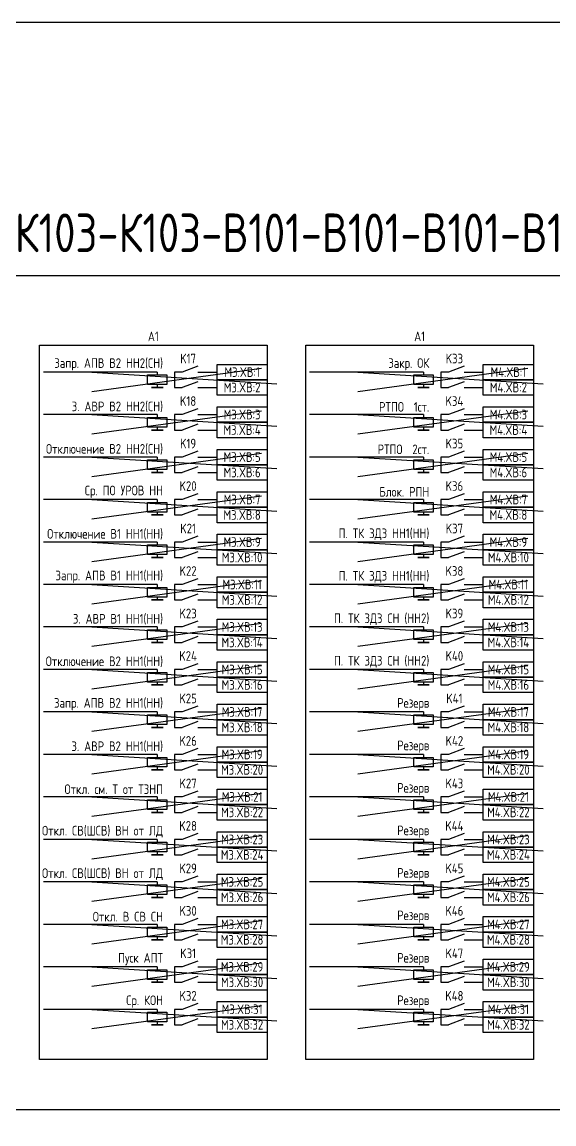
# Model space of a CAD drawing. Header units: millimetres. Extents: x -1533 to 5846, y -90 to 586.
# Drawn here: x -893.5 to -755.7, y 300.7 to 586 of the extents above; entities that cross this region are included whole.
import ezdxf

# ---------------------------------------------------------------- set-up
doc = ezdxf.new("R2010")
doc.units = ezdxf.units.MM
doc.styles.add('Gost_type_A', font='GOST_A.TTF')

msp = doc.modelspace()

# ---------------------------------------------------------------- linework, layer by layer
at = {"ltscale": 4.32}
for p, q in [((-847.99, 496.86), (-851.99, 495.36)), ((-778.99, 496.86), (-782.99, 495.36)), ((-847.99, 492.86), (-851.99, 491.36)), ((-778.99, 492.86), (-782.99, 491.36)), ((-847.99, 485.86), (-851.99, 484.36)), ((-778.99, 485.86), (-782.99, 484.36)), ((-847.99, 481.86), (-851.99, 480.36)), ((-778.99, 481.86), (-782.99, 480.36)), ((-847.99, 474.86), (-851.99, 473.36)), ((-778.99, 474.86), (-782.99, 473.36)), ((-847.99, 470.86), (-851.99, 469.36)), ((-778.99, 470.86), (-782.99, 469.36)), ((-847.99, 463.86), (-851.99, 462.36)), ((-778.99, 463.86), (-782.99, 462.36)), ((-847.99, 459.86), (-851.99, 458.36)), ((-778.99, 459.86), (-782.99, 458.36)), ((-847.99, 452.86), (-851.99, 451.36)), ((-778.99, 452.86), (-782.99, 451.36)), ((-847.99, 448.86), (-851.99, 447.36)), ((-778.99, 448.86), (-782.99, 447.36)), ((-847.99, 441.86), (-851.99, 440.36)), ((-778.99, 441.86), (-782.99, 440.36)), ((-847.99, 437.86), (-851.99, 436.36)), ((-778.99, 437.86), (-782.99, 436.36)), ((-847.99, 430.86), (-851.99, 429.36)), ((-778.99, 430.86), (-782.99, 429.36)), ((-847.99, 426.86), (-851.99, 425.36)), ((-778.99, 426.86), (-782.99, 425.36)), ((-847.99, 419.86), (-851.99, 418.36)), ((-778.99, 419.86), (-782.99, 418.36)), ((-847.99, 415.86), (-851.99, 414.36)), ((-778.99, 415.86), (-782.99, 414.36)), ((-847.99, 408.86), (-851.99, 407.36)), ((-778.99, 408.86), (-782.99, 407.36)), ((-847.99, 404.86), (-851.99, 403.36)), ((-778.99, 404.86), (-782.99, 403.36)), ((-847.99, 397.86), (-851.99, 396.36)), ((-778.99, 397.86), (-782.99, 396.36)), ((-847.99, 393.86), (-851.99, 392.36)), ((-778.99, 393.86), (-782.99, 392.36)), ((-847.99, 386.86), (-851.99, 385.36)), ((-778.99, 386.86), (-782.99, 385.36)), ((-847.99, 382.86), (-851.99, 381.36)), ((-778.99, 382.86), (-782.99, 381.36)), ((-847.99, 375.86), (-851.99, 374.36)), ((-778.99, 375.86), (-782.99, 374.36)), ((-847.99, 371.86), (-851.99, 370.36)), ((-778.99, 371.86), (-782.99, 370.36)), ((-847.99, 364.86), (-851.99, 363.36)), ((-778.99, 364.86), (-782.99, 363.36)), ((-847.99, 360.86), (-851.99, 359.36)), ((-778.99, 360.86), (-782.99, 359.36)), ((-847.99, 353.86), (-851.99, 352.36)), ((-778.99, 353.86), (-782.99, 352.36)), ((-847.99, 349.86), (-851.99, 348.36)), ((-778.99, 349.86), (-782.99, 348.36)), ((-847.99, 342.86), (-851.99, 341.36)), ((-778.99, 342.86), (-782.99, 341.36)), ((-847.99, 338.86), (-851.99, 337.36)), ((-778.99, 338.86), (-782.99, 337.36)), ((-847.99, 331.86), (-851.99, 330.36)), ((-778.99, 331.86), (-782.99, 330.36)), ((-847.99, 327.86), (-851.99, 326.36)), ((-778.99, 327.86), (-782.99, 326.36))]:
    msp.add_line(p, q, dxfattribs=at)
for p, q in [((-858.49, 495.36), (-887.99, 495.36)), ((-858.49, 495.36), (-858.49, 494.61)), ((-789.49, 495.36), (-818.99, 495.36)), ((-789.49, 495.36), (-789.49, 494.61)), ((-858.49, 492.11), (-858.49, 491.36)), ((-789.49, 492.11), (-789.49, 491.36)), ((-858.49, 484.36), (-887.99, 484.36)), ((-858.49, 484.36), (-858.49, 483.61)), ((-789.49, 484.36), (-818.99, 484.36)), ((-789.49, 484.36), (-789.49, 483.61)), ((-858.49, 481.11), (-858.49, 480.36)), ((-789.49, 481.11), (-789.49, 480.36)), ((-858.49, 473.36), (-887.99, 473.36)), ((-858.49, 473.36), (-858.49, 472.61)), ((-789.49, 473.36), (-818.99, 473.36)), ((-789.49, 473.36), (-789.49, 472.61)), ((-858.49, 470.11), (-858.49, 469.36)), ((-789.49, 470.11), (-789.49, 469.36)), ((-858.49, 462.36), (-887.99, 462.36)), ((-858.49, 462.36), (-858.49, 461.61)), ((-789.49, 462.36), (-818.99, 462.36)), ((-789.49, 462.36), (-789.49, 461.61)), ((-858.49, 459.11), (-858.49, 458.36)), ((-789.49, 459.11), (-789.49, 458.36)), ((-858.49, 451.36), (-887.99, 451.36)), ((-858.49, 451.36), (-858.49, 450.61)), ((-789.49, 451.36), (-818.99, 451.36)), ((-789.49, 451.36), (-789.49, 450.61)), ((-858.49, 448.11), (-858.49, 447.36)), ((-789.49, 448.11), (-789.49, 447.36)), ((-858.49, 440.36), (-887.99, 440.36)), ((-858.49, 440.36), (-858.49, 439.61)), ((-789.49, 440.36), (-818.99, 440.36)), ((-789.49, 440.36), (-789.49, 439.61)), ((-858.49, 437.11), (-858.49, 436.36)), ((-789.49, 437.11), (-789.49, 436.36)), ((-858.49, 429.36), (-887.99, 429.36)), ((-858.49, 429.36), (-858.49, 428.61)), ((-789.49, 429.36), (-818.99, 429.36)), ((-789.49, 429.36), (-789.49, 428.61)), ((-858.49, 426.11), (-858.49, 425.36)), ((-789.49, 426.11), (-789.49, 425.36)), ((-858.49, 418.36), (-887.99, 418.36)), ((-858.49, 418.36), (-858.49, 417.61)), ((-789.49, 418.36), (-818.99, 418.36)), ((-789.49, 418.36), (-789.49, 417.61)), ((-858.49, 415.11), (-858.49, 414.36)), ((-789.49, 415.11), (-789.49, 414.36)), ((-858.49, 407.36), (-887.99, 407.36)), ((-858.49, 407.36), (-858.49, 406.61)), ((-789.49, 407.36), (-818.99, 407.36)), ((-789.49, 407.36), (-789.49, 406.61)), ((-858.49, 404.11), (-858.49, 403.36)), ((-789.49, 404.11), (-789.49, 403.36)), ((-858.49, 396.36), (-887.99, 396.36)), ((-858.49, 396.36), (-858.49, 395.61)), ((-789.49, 396.36), (-818.99, 396.36)), ((-789.49, 396.36), (-789.49, 395.61)), ((-858.49, 393.11), (-858.49, 392.36)), ((-789.49, 393.11), (-789.49, 392.36)), ((-858.49, 385.36), (-887.99, 385.36)), ((-858.49, 385.36), (-858.49, 384.61)), ((-789.49, 385.36), (-818.99, 385.36)), ((-789.49, 385.36), (-789.49, 384.61)), ((-858.49, 382.11), (-858.49, 381.36)), ((-789.49, 382.11), (-789.49, 381.36)), ((-858.49, 374.36), (-887.99, 374.36)), ((-858.49, 374.36), (-858.49, 373.61)), ((-789.49, 374.36), (-818.99, 374.36)), ((-789.49, 374.36), (-789.49, 373.61)), ((-858.49, 371.11), (-858.49, 370.36)), ((-789.49, 371.11), (-789.49, 370.36)), ((-858.49, 363.36), (-887.99, 363.36)), ((-858.49, 363.36), (-858.49, 362.61)), ((-789.49, 363.36), (-818.99, 363.36)), ((-789.49, 363.36), (-789.49, 362.61)), ((-858.49, 360.11), (-858.49, 359.36)), ((-789.49, 360.11), (-789.49, 359.36)), ((-858.49, 352.36), (-887.99, 352.36)), ((-858.49, 352.36), (-858.49, 351.61)), ((-789.49, 352.36), (-818.99, 352.36)), ((-789.49, 352.36), (-789.49, 351.61)), ((-858.49, 349.11), (-858.49, 348.36)), ((-789.49, 349.11), (-789.49, 348.36)), ((-858.49, 341.36), (-887.99, 341.36)), ((-858.49, 341.36), (-858.49, 340.61)), ((-789.49, 341.36), (-818.99, 341.36)), ((-789.49, 341.36), (-789.49, 340.61)), ((-858.49, 338.11), (-858.49, 337.36)), ((-789.49, 338.11), (-789.49, 337.36)), ((-858.49, 330.36), (-887.99, 330.36)), ((-858.49, 330.36), (-858.49, 329.61)), ((-789.49, 330.36), (-818.99, 330.36)), ((-789.49, 330.36), (-789.49, 329.61)), ((-858.49, 327.11), (-858.49, 326.36)), ((-789.49, 327.11), (-789.49, 326.36))]:
    msp.add_line(p, q)
at = {"color": 6}
for p, q in [((-875.47, 490.36), (-831.47, 496.36)), ((-875.47, 495.36), (-827.47, 492.36)), ((-806.47, 490.36), (-762.47, 496.36)), ((-806.47, 495.36), (-758.47, 492.36)), ((-875.47, 479.36), (-831.47, 485.36)), ((-806.47, 479.36), (-762.47, 485.36)), ((-875.47, 484.36), (-827.47, 481.36)), ((-806.47, 484.36), (-758.47, 481.36)), ((-875.47, 468.36), (-831.47, 474.36)), ((-806.47, 468.36), (-762.47, 474.36)), ((-875.47, 473.36), (-827.47, 470.36)), ((-806.47, 473.36), (-758.47, 470.36)), ((-875.47, 457.36), (-831.47, 463.36)), ((-875.47, 462.36), (-827.47, 459.36)), ((-806.47, 457.36), (-762.47, 463.36)), ((-806.47, 462.36), (-758.47, 459.36)), ((-875.47, 446.36), (-831.47, 452.36)), ((-875.47, 451.36), (-827.47, 448.36)), ((-806.47, 446.36), (-762.47, 452.36)), ((-806.47, 451.36), (-758.47, 448.36)), ((-875.47, 435.36), (-831.47, 441.36)), ((-875.47, 440.36), (-827.47, 437.36)), ((-806.47, 435.36), (-762.47, 441.36)), ((-806.47, 440.36), (-758.47, 437.36)), ((-875.47, 424.36), (-831.47, 430.36)), ((-875.47, 429.36), (-827.47, 426.36)), ((-806.47, 424.36), (-762.47, 430.36)), ((-806.47, 429.36), (-758.47, 426.36)), ((-875.47, 413.36), (-831.47, 419.36)), ((-875.47, 418.36), (-827.47, 415.36)), ((-806.47, 413.36), (-762.47, 419.36)), ((-806.47, 418.36), (-758.47, 415.36)), ((-875.47, 402.36), (-831.47, 408.36)), ((-875.47, 407.36), (-827.47, 404.36)), ((-875.47, 391.36), (-831.47, 397.36)), ((-875.47, 396.36), (-827.47, 393.36)), ((-875.47, 380.36), (-831.47, 386.36)), ((-875.47, 385.36), (-827.47, 382.36)), ((-875.47, 369.36), (-831.47, 375.36)), ((-875.47, 374.36), (-827.47, 371.36)), ((-875.47, 358.36), (-831.47, 364.36)), ((-875.47, 363.36), (-827.47, 360.36)), ((-875.47, 347.36), (-831.47, 353.36)), ((-875.47, 352.36), (-827.47, 349.36)), ((-875.47, 336.36), (-831.47, 342.36)), ((-875.47, 341.36), (-827.47, 338.36)), ((-875.47, 325.36), (-831.47, 331.36)), ((-875.47, 330.36), (-827.47, 327.36))]:
    msp.add_line(p, q, dxfattribs=at)
at = {"ltscale": 1.08}
for p, q in [((-851.99, 495.36), (-853.99, 495.36)), ((-853.99, 495.36), (-853.99, 491.36)), ((-847.99, 495.36), (-842.99, 495.36)), ((-782.99, 495.36), (-784.99, 495.36)), ((-784.99, 495.36), (-784.99, 491.36)), ((-778.99, 495.36), (-773.99, 495.36)), ((-853.99, 491.36), (-851.99, 491.36)), ((-847.99, 491.36), (-842.99, 491.36)), ((-784.99, 491.36), (-782.99, 491.36)), ((-778.99, 491.36), (-773.99, 491.36)), ((-851.99, 484.36), (-853.99, 484.36)), ((-853.99, 484.36), (-853.99, 480.36)), ((-847.99, 484.36), (-842.99, 484.36)), ((-782.99, 484.36), (-784.99, 484.36)), ((-784.99, 484.36), (-784.99, 480.36)), ((-778.99, 484.36), (-773.99, 484.36)), ((-853.99, 480.36), (-851.99, 480.36)), ((-847.99, 480.36), (-842.99, 480.36)), ((-784.99, 480.36), (-782.99, 480.36)), ((-778.99, 480.36), (-773.99, 480.36)), ((-851.99, 473.36), (-853.99, 473.36)), ((-853.99, 473.36), (-853.99, 469.36)), ((-847.99, 473.36), (-842.99, 473.36)), ((-782.99, 473.36), (-784.99, 473.36)), ((-784.99, 473.36), (-784.99, 469.36)), ((-778.99, 473.36), (-773.99, 473.36)), ((-853.99, 469.36), (-851.99, 469.36)), ((-847.99, 469.36), (-842.99, 469.36)), ((-784.99, 469.36), (-782.99, 469.36)), ((-778.99, 469.36), (-773.99, 469.36)), ((-851.99, 462.36), (-853.99, 462.36)), ((-853.99, 462.36), (-853.99, 458.36)), ((-847.99, 462.36), (-842.99, 462.36)), ((-782.99, 462.36), (-784.99, 462.36)), ((-784.99, 462.36), (-784.99, 458.36)), ((-778.99, 462.36), (-773.99, 462.36)), ((-853.99, 458.36), (-851.99, 458.36)), ((-847.99, 458.36), (-842.99, 458.36)), ((-784.99, 458.36), (-782.99, 458.36)), ((-778.99, 458.36), (-773.99, 458.36)), ((-851.99, 451.36), (-853.99, 451.36)), ((-853.99, 451.36), (-853.99, 447.36)), ((-847.99, 451.36), (-842.99, 451.36)), ((-782.99, 451.36), (-784.99, 451.36)), ((-784.99, 451.36), (-784.99, 447.36)), ((-778.99, 451.36), (-773.99, 451.36)), ((-853.99, 447.36), (-851.99, 447.36)), ((-847.99, 447.36), (-842.99, 447.36)), ((-784.99, 447.36), (-782.99, 447.36)), ((-778.99, 447.36), (-773.99, 447.36)), ((-851.99, 440.36), (-853.99, 440.36)), ((-853.99, 440.36), (-853.99, 436.36)), ((-847.99, 440.36), (-842.99, 440.36)), ((-782.99, 440.36), (-784.99, 440.36)), ((-784.99, 440.36), (-784.99, 436.36)), ((-778.99, 440.36), (-773.99, 440.36)), ((-853.99, 436.36), (-851.99, 436.36)), ((-847.99, 436.36), (-842.99, 436.36)), ((-784.99, 436.36), (-782.99, 436.36)), ((-778.99, 436.36), (-773.99, 436.36)), ((-851.99, 429.36), (-853.99, 429.36)), ((-853.99, 429.36), (-853.99, 425.36)), ((-847.99, 429.36), (-842.99, 429.36)), ((-782.99, 429.36), (-784.99, 429.36)), ((-784.99, 429.36), (-784.99, 425.36)), ((-778.99, 429.36), (-773.99, 429.36)), ((-853.99, 425.36), (-851.99, 425.36)), ((-847.99, 425.36), (-842.99, 425.36)), ((-784.99, 425.36), (-782.99, 425.36)), ((-778.99, 425.36), (-773.99, 425.36)), ((-851.99, 418.36), (-853.99, 418.36)), ((-853.99, 418.36), (-853.99, 414.36)), ((-847.99, 418.36), (-842.99, 418.36)), ((-782.99, 418.36), (-784.99, 418.36)), ((-784.99, 418.36), (-784.99, 414.36)), ((-778.99, 418.36), (-773.99, 418.36)), ((-853.99, 414.36), (-851.99, 414.36)), ((-847.99, 414.36), (-842.99, 414.36)), ((-784.99, 414.36), (-782.99, 414.36)), ((-778.99, 414.36), (-773.99, 414.36)), ((-851.99, 407.36), (-853.99, 407.36)), ((-853.99, 407.36), (-853.99, 403.36)), ((-847.99, 407.36), (-842.99, 407.36)), ((-782.99, 407.36), (-784.99, 407.36)), ((-784.99, 407.36), (-784.99, 403.36)), ((-778.99, 407.36), (-773.99, 407.36)), ((-853.99, 403.36), (-851.99, 403.36)), ((-847.99, 403.36), (-842.99, 403.36)), ((-784.99, 403.36), (-782.99, 403.36)), ((-778.99, 403.36), (-773.99, 403.36)), ((-851.99, 396.36), (-853.99, 396.36)), ((-853.99, 396.36), (-853.99, 392.36)), ((-847.99, 396.36), (-842.99, 396.36)), ((-782.99, 396.36), (-784.99, 396.36)), ((-784.99, 396.36), (-784.99, 392.36)), ((-778.99, 396.36), (-773.99, 396.36)), ((-853.99, 392.36), (-851.99, 392.36)), ((-847.99, 392.36), (-842.99, 392.36)), ((-784.99, 392.36), (-782.99, 392.36)), ((-778.99, 392.36), (-773.99, 392.36)), ((-851.99, 385.36), (-853.99, 385.36)), ((-853.99, 385.36), (-853.99, 381.36)), ((-847.99, 385.36), (-842.99, 385.36)), ((-782.99, 385.36), (-784.99, 385.36)), ((-784.99, 385.36), (-784.99, 381.36)), ((-778.99, 385.36), (-773.99, 385.36)), ((-853.99, 381.36), (-851.99, 381.36)), ((-847.99, 381.36), (-842.99, 381.36)), ((-784.99, 381.36), (-782.99, 381.36)), ((-778.99, 381.36), (-773.99, 381.36)), ((-851.99, 374.36), (-853.99, 374.36)), ((-853.99, 374.36), (-853.99, 370.36)), ((-847.99, 374.36), (-842.99, 374.36)), ((-782.99, 374.36), (-784.99, 374.36)), ((-784.99, 374.36), (-784.99, 370.36)), ((-778.99, 374.36), (-773.99, 374.36)), ((-853.99, 370.36), (-851.99, 370.36)), ((-847.99, 370.36), (-842.99, 370.36)), ((-784.99, 370.36), (-782.99, 370.36)), ((-778.99, 370.36), (-773.99, 370.36)), ((-851.99, 363.36), (-853.99, 363.36)), ((-853.99, 363.36), (-853.99, 359.36)), ((-847.99, 363.36), (-842.99, 363.36)), ((-782.99, 363.36), (-784.99, 363.36)), ((-784.99, 363.36), (-784.99, 359.36)), ((-778.99, 363.36), (-773.99, 363.36)), ((-853.99, 359.36), (-851.99, 359.36)), ((-847.99, 359.36), (-842.99, 359.36)), ((-784.99, 359.36), (-782.99, 359.36)), ((-778.99, 359.36), (-773.99, 359.36)), ((-851.99, 352.36), (-853.99, 352.36)), ((-853.99, 352.36), (-853.99, 348.36)), ((-847.99, 352.36), (-842.99, 352.36)), ((-782.99, 352.36), (-784.99, 352.36)), ((-784.99, 352.36), (-784.99, 348.36)), ((-778.99, 352.36), (-773.99, 352.36)), ((-853.99, 348.36), (-851.99, 348.36)), ((-847.99, 348.36), (-842.99, 348.36)), ((-784.99, 348.36), (-782.99, 348.36)), ((-778.99, 348.36), (-773.99, 348.36)), ((-851.99, 341.36), (-853.99, 341.36)), ((-853.99, 341.36), (-853.99, 337.36)), ((-847.99, 341.36), (-842.99, 341.36)), ((-782.99, 341.36), (-784.99, 341.36)), ((-784.99, 341.36), (-784.99, 337.36)), ((-778.99, 341.36), (-773.99, 341.36)), ((-853.99, 337.36), (-851.99, 337.36)), ((-847.99, 337.36), (-842.99, 337.36)), ((-784.99, 337.36), (-782.99, 337.36)), ((-778.99, 337.36), (-773.99, 337.36)), ((-851.99, 330.36), (-853.99, 330.36)), ((-853.99, 330.36), (-853.99, 326.36)), ((-847.99, 330.36), (-842.99, 330.36)), ((-782.99, 330.36), (-784.99, 330.36)), ((-784.99, 330.36), (-784.99, 326.36)), ((-778.99, 330.36), (-773.99, 330.36)), ((-853.99, 326.36), (-851.99, 326.36)), ((-847.99, 326.36), (-842.99, 326.36)), ((-784.99, 326.36), (-782.99, 326.36)), ((-778.99, 326.36), (-773.99, 326.36))]:
    msp.add_line(p, q, dxfattribs=at)
at = {"color": 3}
for p, q in [((-806.47, 402.36), (-762.47, 408.36)), ((-806.47, 407.36), (-758.47, 404.36)), ((-806.47, 391.36), (-762.47, 397.36)), ((-806.47, 396.36), (-758.47, 393.36)), ((-806.47, 380.36), (-762.47, 386.36)), ((-806.47, 385.36), (-758.47, 382.36)), ((-806.47, 369.36), (-762.47, 375.36)), ((-806.47, 374.36), (-758.47, 371.36)), ((-806.47, 358.36), (-762.47, 364.36)), ((-806.47, 363.36), (-758.47, 360.36)), ((-806.47, 347.36), (-762.47, 353.36)), ((-806.47, 352.36), (-758.47, 349.36)), ((-806.47, 336.36), (-762.47, 342.36)), ((-806.47, 341.36), (-758.47, 338.36)), ((-806.47, 325.36), (-762.47, 331.36)), ((-806.47, 330.36), (-758.47, 327.36))]:
    msp.add_line(p, q, dxfattribs=at)
for points in [[(-1533, 586), (5845.64, 586), (5845.64, -90), (-1533, -90)], [(-1050, 520.36), (97.5, 520.36), (97.5, 304.36), (-1050, 304.36)], [(-888.99, 502.36), (-829.99, 502.36), (-829.99, 317.36), (-888.99, 317.36)], [(-819.99, 502.36), (-760.99, 502.36), (-760.99, 317.36), (-819.99, 317.36)], [(-842.99, 497.36), (-829.99, 497.36), (-829.99, 493.36), (-842.99, 493.36)], [(-773.99, 497.36), (-760.99, 497.36), (-760.99, 493.36), (-773.99, 493.36)], [(-855.99, 494.61), (-855.99, 492.11), (-860.99, 492.11), (-860.99, 494.61)], [(-786.99, 494.61), (-786.99, 492.11), (-791.99, 492.11), (-791.99, 494.61)], [(-856.99, 491.36), (-859.99, 491.36)], [(-842.99, 493.36), (-829.99, 493.36), (-829.99, 489.36), (-842.99, 489.36)], [(-787.99, 491.36), (-790.99, 491.36)], [(-773.99, 493.36), (-760.99, 493.36), (-760.99, 489.36), (-773.99, 489.36)], [(-842.99, 486.36), (-829.99, 486.36), (-829.99, 482.36), (-842.99, 482.36)], [(-773.99, 486.36), (-760.99, 486.36), (-760.99, 482.36), (-773.99, 482.36)], [(-855.99, 483.61), (-855.99, 481.11), (-860.99, 481.11), (-860.99, 483.61)], [(-842.99, 482.36), (-829.99, 482.36), (-829.99, 478.36), (-842.99, 478.36)], [(-786.99, 483.61), (-786.99, 481.11), (-791.99, 481.11), (-791.99, 483.61)], [(-773.99, 482.36), (-760.99, 482.36), (-760.99, 478.36), (-773.99, 478.36)], [(-856.99, 480.36), (-859.99, 480.36)], [(-787.99, 480.36), (-790.99, 480.36)], [(-842.99, 475.36), (-829.99, 475.36), (-829.99, 471.36), (-842.99, 471.36)], [(-773.99, 475.36), (-760.99, 475.36), (-760.99, 471.36), (-773.99, 471.36)], [(-855.99, 472.61), (-855.99, 470.11), (-860.99, 470.11), (-860.99, 472.61)], [(-842.99, 471.36), (-829.99, 471.36), (-829.99, 467.36), (-842.99, 467.36)], [(-786.99, 472.61), (-786.99, 470.11), (-791.99, 470.11), (-791.99, 472.61)], [(-773.99, 471.36), (-760.99, 471.36), (-760.99, 467.36), (-773.99, 467.36)], [(-856.99, 469.36), (-859.99, 469.36)], [(-787.99, 469.36), (-790.99, 469.36)], [(-842.99, 464.36), (-829.99, 464.36), (-829.99, 460.36), (-842.99, 460.36)], [(-773.99, 464.36), (-760.99, 464.36), (-760.99, 460.36), (-773.99, 460.36)], [(-855.99, 461.61), (-855.99, 459.11), (-860.99, 459.11), (-860.99, 461.61)], [(-842.99, 460.36), (-829.99, 460.36), (-829.99, 456.36), (-842.99, 456.36)], [(-786.99, 461.61), (-786.99, 459.11), (-791.99, 459.11), (-791.99, 461.61)], [(-773.99, 460.36), (-760.99, 460.36), (-760.99, 456.36), (-773.99, 456.36)], [(-856.99, 458.36), (-859.99, 458.36)], [(-787.99, 458.36), (-790.99, 458.36)], [(-842.99, 453.36), (-829.99, 453.36), (-829.99, 449.36), (-842.99, 449.36)], [(-773.99, 453.36), (-760.99, 453.36), (-760.99, 449.36), (-773.99, 449.36)], [(-855.99, 450.61), (-855.99, 448.11), (-860.99, 448.11), (-860.99, 450.61)], [(-842.99, 449.36), (-829.99, 449.36), (-829.99, 445.36), (-842.99, 445.36)], [(-786.99, 450.61), (-786.99, 448.11), (-791.99, 448.11), (-791.99, 450.61)], [(-773.99, 449.36), (-760.99, 449.36), (-760.99, 445.36), (-773.99, 445.36)], [(-856.99, 447.36), (-859.99, 447.36)], [(-787.99, 447.36), (-790.99, 447.36)], [(-842.99, 442.36), (-829.99, 442.36), (-829.99, 438.36), (-842.99, 438.36)], [(-773.99, 442.36), (-760.99, 442.36), (-760.99, 438.36), (-773.99, 438.36)], [(-855.99, 439.61), (-855.99, 437.11), (-860.99, 437.11), (-860.99, 439.61)], [(-786.99, 439.61), (-786.99, 437.11), (-791.99, 437.11), (-791.99, 439.61)], [(-842.99, 438.36), (-829.99, 438.36), (-829.99, 434.36), (-842.99, 434.36)], [(-773.99, 438.36), (-760.99, 438.36), (-760.99, 434.36), (-773.99, 434.36)], [(-856.99, 436.36), (-859.99, 436.36)], [(-787.99, 436.36), (-790.99, 436.36)], [(-842.99, 431.36), (-829.99, 431.36), (-829.99, 427.36), (-842.99, 427.36)], [(-773.99, 431.36), (-760.99, 431.36), (-760.99, 427.36), (-773.99, 427.36)], [(-855.99, 428.61), (-855.99, 426.11), (-860.99, 426.11), (-860.99, 428.61)], [(-786.99, 428.61), (-786.99, 426.11), (-791.99, 426.11), (-791.99, 428.61)], [(-856.99, 425.36), (-859.99, 425.36)], [(-842.99, 427.36), (-829.99, 427.36), (-829.99, 423.36), (-842.99, 423.36)], [(-787.99, 425.36), (-790.99, 425.36)], [(-773.99, 427.36), (-760.99, 427.36), (-760.99, 423.36), (-773.99, 423.36)], [(-842.99, 420.36), (-829.99, 420.36), (-829.99, 416.36), (-842.99, 416.36)], [(-773.99, 420.36), (-760.99, 420.36), (-760.99, 416.36), (-773.99, 416.36)], [(-855.99, 417.61), (-855.99, 415.11), (-860.99, 415.11), (-860.99, 417.61)], [(-786.99, 417.61), (-786.99, 415.11), (-791.99, 415.11), (-791.99, 417.61)], [(-856.99, 414.36), (-859.99, 414.36)], [(-842.99, 416.36), (-829.99, 416.36), (-829.99, 412.36), (-842.99, 412.36)], [(-787.99, 414.36), (-790.99, 414.36)], [(-773.99, 416.36), (-760.99, 416.36), (-760.99, 412.36), (-773.99, 412.36)], [(-842.99, 409.36), (-829.99, 409.36), (-829.99, 405.36), (-842.99, 405.36)], [(-773.99, 409.36), (-760.99, 409.36), (-760.99, 405.36), (-773.99, 405.36)], [(-855.99, 406.61), (-855.99, 404.11), (-860.99, 404.11), (-860.99, 406.61)], [(-842.99, 405.36), (-829.99, 405.36), (-829.99, 401.36), (-842.99, 401.36)], [(-786.99, 406.61), (-786.99, 404.11), (-791.99, 404.11), (-791.99, 406.61)], [(-773.99, 405.36), (-760.99, 405.36), (-760.99, 401.36), (-773.99, 401.36)], [(-856.99, 403.36), (-859.99, 403.36)], [(-787.99, 403.36), (-790.99, 403.36)], [(-842.99, 398.36), (-829.99, 398.36), (-829.99, 394.36), (-842.99, 394.36)], [(-773.99, 398.36), (-760.99, 398.36), (-760.99, 394.36), (-773.99, 394.36)], [(-855.99, 395.61), (-855.99, 393.11), (-860.99, 393.11), (-860.99, 395.61)], [(-842.99, 394.36), (-829.99, 394.36), (-829.99, 390.36), (-842.99, 390.36)], [(-786.99, 395.61), (-786.99, 393.11), (-791.99, 393.11), (-791.99, 395.61)], [(-773.99, 394.36), (-760.99, 394.36), (-760.99, 390.36), (-773.99, 390.36)], [(-856.99, 392.36), (-859.99, 392.36)], [(-787.99, 392.36), (-790.99, 392.36)], [(-842.99, 387.36), (-829.99, 387.36), (-829.99, 383.36), (-842.99, 383.36)], [(-773.99, 387.36), (-760.99, 387.36), (-760.99, 383.36), (-773.99, 383.36)], [(-855.99, 384.61), (-855.99, 382.11), (-860.99, 382.11), (-860.99, 384.61)], [(-842.99, 383.36), (-829.99, 383.36), (-829.99, 379.36), (-842.99, 379.36)], [(-786.99, 384.61), (-786.99, 382.11), (-791.99, 382.11), (-791.99, 384.61)], [(-773.99, 383.36), (-760.99, 383.36), (-760.99, 379.36), (-773.99, 379.36)], [(-856.99, 381.36), (-859.99, 381.36)], [(-787.99, 381.36), (-790.99, 381.36)], [(-842.99, 376.36), (-829.99, 376.36), (-829.99, 372.36), (-842.99, 372.36)], [(-773.99, 376.36), (-760.99, 376.36), (-760.99, 372.36), (-773.99, 372.36)], [(-855.99, 373.61), (-855.99, 371.11), (-860.99, 371.11), (-860.99, 373.61)], [(-842.99, 372.36), (-829.99, 372.36), (-829.99, 368.36), (-842.99, 368.36)], [(-786.99, 373.61), (-786.99, 371.11), (-791.99, 371.11), (-791.99, 373.61)], [(-773.99, 372.36), (-760.99, 372.36), (-760.99, 368.36), (-773.99, 368.36)], [(-856.99, 370.36), (-859.99, 370.36)], [(-787.99, 370.36), (-790.99, 370.36)], [(-842.99, 365.36), (-829.99, 365.36), (-829.99, 361.36), (-842.99, 361.36)], [(-773.99, 365.36), (-760.99, 365.36), (-760.99, 361.36), (-773.99, 361.36)], [(-855.99, 362.61), (-855.99, 360.11), (-860.99, 360.11), (-860.99, 362.61)], [(-786.99, 362.61), (-786.99, 360.11), (-791.99, 360.11), (-791.99, 362.61)], [(-842.99, 361.36), (-829.99, 361.36), (-829.99, 357.36), (-842.99, 357.36)], [(-773.99, 361.36), (-760.99, 361.36), (-760.99, 357.36), (-773.99, 357.36)], [(-856.99, 359.36), (-859.99, 359.36)], [(-787.99, 359.36), (-790.99, 359.36)], [(-842.99, 354.36), (-829.99, 354.36), (-829.99, 350.36), (-842.99, 350.36)], [(-773.99, 354.36), (-760.99, 354.36), (-760.99, 350.36), (-773.99, 350.36)], [(-855.99, 351.61), (-855.99, 349.11), (-860.99, 349.11), (-860.99, 351.61)], [(-786.99, 351.61), (-786.99, 349.11), (-791.99, 349.11), (-791.99, 351.61)], [(-856.99, 348.36), (-859.99, 348.36)], [(-842.99, 350.36), (-829.99, 350.36), (-829.99, 346.36), (-842.99, 346.36)], [(-787.99, 348.36), (-790.99, 348.36)], [(-773.99, 350.36), (-760.99, 350.36), (-760.99, 346.36), (-773.99, 346.36)], [(-842.99, 343.36), (-829.99, 343.36), (-829.99, 339.36), (-842.99, 339.36)], [(-773.99, 343.36), (-760.99, 343.36), (-760.99, 339.36), (-773.99, 339.36)], [(-855.99, 340.61), (-855.99, 338.11), (-860.99, 338.11), (-860.99, 340.61)], [(-786.99, 340.61), (-786.99, 338.11), (-791.99, 338.11), (-791.99, 340.61)], [(-856.99, 337.36), (-859.99, 337.36)], [(-842.99, 339.36), (-829.99, 339.36), (-829.99, 335.36), (-842.99, 335.36)], [(-787.99, 337.36), (-790.99, 337.36)], [(-773.99, 339.36), (-760.99, 339.36), (-760.99, 335.36), (-773.99, 335.36)], [(-842.99, 332.36), (-829.99, 332.36), (-829.99, 328.36), (-842.99, 328.36)], [(-773.99, 332.36), (-760.99, 332.36), (-760.99, 328.36), (-773.99, 328.36)], [(-855.99, 329.61), (-855.99, 327.11), (-860.99, 327.11), (-860.99, 329.61)], [(-842.99, 328.36), (-829.99, 328.36), (-829.99, 324.36), (-842.99, 324.36)], [(-786.99, 329.61), (-786.99, 327.11), (-791.99, 327.11), (-791.99, 329.61)], [(-773.99, 328.36), (-760.99, 328.36), (-760.99, 324.36), (-773.99, 324.36)], [(-856.99, 326.36), (-859.99, 326.36)], [(-787.99, 326.36), (-790.99, 326.36)]]:
    msp.add_lwpolyline(points, close=True)

# ---------------------------------------------------------------- texts
at = {"attachment_point": 8, "line_spacing_factor": 0.9, "style": 'Gost_type_A'}
for s, insert, char_height, width in [('ЮНИТ-М519-ДЗТ-Р102-К103-К103-К103-В101-В101-В101-В101-В121-М186.0800-М186.0800-С01.03', (-806.28, 524.36), 10, 401), ('A1', (-859.49, 503.36), 2.5, 59), ('A1', (-790.49, 503.36), 2.5, 59)]:
    msp.add_mtext(s, dxfattribs=dict(at, insert=insert, char_height=char_height, width=width))
at = {"char_height": 2.5, "style": 'Gost_type_A'}
for s, insert, width, attachment_point in [('K17', (-850.49, 498.86), 5, 5), ('K33', (-781.49, 498.86), 5, 5), ('Запр. АПВ В2 НН2(СН)', (-856.99, 497.36), 31.0015, 6), ('M3.XВ:1', (-836.49, 495.36), 13, 5), ('Закр. ОК', (-787.99, 497.36), 31.0015, 6), ('M4.XВ:1', (-767.49, 495.36), 13, 5), ('M3.XВ:2', (-836.49, 491.36), 13, 5), ('M4.XВ:2', (-767.49, 491.36), 13, 5), (' З. АВР В2 НН2(СН)', (-856.99, 486.36), 31.0015, 6), ('K18', (-850.49, 487.86), 5, 5), ('K34', (-781.49, 487.86), 5, 5), ('M3.XВ:3', (-836.49, 484.36), 13, 5), ('РТПО  1ст.', (-787.99, 486.36), 31.0015, 6), ('M4.XВ:3', (-767.49, 484.36), 13, 5), ('M3.XВ:4', (-836.49, 480.36), 13, 5), ('M4.XВ:4', (-767.49, 480.36), 13, 5), ('Отключение В2 НН2(СН)', (-856.99, 475.36), 31.0015, 6), ('K19', (-850.49, 476.86), 5, 5), ('РТПО  2ст.', (-787.99, 475.36), 31.0015, 6), ('K35', (-781.49, 476.86), 5, 5), ('M3.XВ:5', (-836.49, 473.36), 13, 5), ('M4.XВ:5', (-767.49, 473.36), 13, 5), ('M3.XВ:6', (-836.49, 469.36), 13, 5), ('M4.XВ:6', (-767.49, 469.36), 13, 5), ('Ср. ПО УРОВ НН', (-856.99, 464.36), 31.0015, 6), ('K20', (-850.49, 465.86), 5, 5), ('Блок. РПН', (-787.99, 464.36), 31.0015, 6), ('K36', (-781.49, 465.86), 5, 5), ('M3.XВ:7', (-836.49, 462.36), 13, 5), ('M4.XВ:7', (-767.49, 462.36), 13, 5), ('M3.XВ:8', (-836.49, 458.36), 13, 5), ('M4.XВ:8', (-767.49, 458.36), 13, 5), ('Отключение В1 НН1(НН)', (-856.99, 453.36), 31.0015, 6), ('K21', (-850.49, 454.86), 5, 5), ('П. ТК ЗДЗ НН1(НН)', (-787.99, 453.36), 31.0015, 6), ('K37', (-781.49, 454.86), 5, 5), ('M3.XВ:9', (-836.49, 451.36), 13, 5), ('M4.XВ:9', (-767.49, 451.36), 13, 5), ('M3.XВ:10', (-836.49, 447.36), 13, 5), ('M4.XВ:10', (-767.49, 447.36), 13, 5), ('K22', (-850.49, 443.86), 5, 5), ('K38', (-781.49, 443.86), 5, 5), ('Запр. АПВ В1 НН1(НН)', (-856.99, 442.36), 31.0015, 6), ('П. ТК ЗДЗ НН1(НН)', (-787.99, 442.36), 31.0015, 6), ('M3.XВ:11', (-836.49, 440.36), 13, 5), ('M4.XВ:11', (-767.49, 440.36), 13, 5), ('M3.XВ:12', (-836.49, 436.36), 13, 5), ('M4.XВ:12', (-767.49, 436.36), 13, 5), ('K23', (-850.49, 432.86), 5, 5), ('K39', (-781.49, 432.86), 5, 5), ('З. АВР В1 НН1(НН)', (-856.99, 431.36), 31.0015, 6), ('П. ТК ЗДЗ СН (НН2)', (-787.99, 431.36), 31.0015, 6), ('M3.XВ:13', (-836.49, 429.36), 13, 5), ('M4.XВ:13', (-767.49, 429.36), 13, 5), ('M3.XВ:14', (-836.49, 425.36), 13, 5), ('M4.XВ:14', (-767.49, 425.36), 13, 5), ('K24', (-850.49, 421.86), 5, 5), ('K40', (-781.49, 421.86), 5, 5), ('Отключение В2 НН1(НН)', (-856.99, 420.36), 31.0015, 6), ('M3.XВ:15', (-836.49, 418.36), 13, 5), ('П. ТК ЗДЗ СН (НН2)', (-787.99, 420.36), 31.0015, 6), ('M4.XВ:15', (-767.49, 418.36), 13, 5), ('M3.XВ:16', (-836.49, 414.36), 13, 5), ('M4.XВ:16', (-767.49, 414.36), 13, 5), ('Запр. АПВ В2 НН1(НН)', (-856.99, 409.36), 31.0015, 6), ('K25', (-850.49, 410.86), 5, 5), ('Резерв', (-787.99, 409.36), 31.0015, 6), ('K41', (-781.49, 410.86), 5, 5), ('M3.XВ:17', (-836.49, 407.36), 13, 5), ('M4.XВ:17', (-767.49, 407.36), 13, 5), ('M3.XВ:18', (-836.49, 403.36), 13, 5), ('M4.XВ:18', (-767.49, 403.36), 13, 5), ('З. АВР В2 НН1(НН)', (-856.99, 398.36), 31.0015, 6), ('K26', (-850.49, 399.86), 5, 5), ('Резерв', (-787.99, 398.36), 31.0015, 6), ('K42', (-781.49, 399.86), 5, 5), ('M3.XВ:19', (-836.49, 396.36), 13, 5), ('M4.XВ:19', (-767.49, 396.36), 13, 5), ('M3.XВ:20', (-836.49, 392.36), 13, 5), ('M4.XВ:20', (-767.49, 392.36), 13, 5), ('Откл. см. Т от ТЗНП', (-856.99, 387.36), 31.0015, 6), ('K27', (-850.49, 388.86), 5, 5), ('Резерв', (-787.99, 387.36), 31.0015, 6), ('K43', (-781.49, 388.86), 5, 5), ('M3.XВ:21', (-836.49, 385.36), 13, 5), ('M4.XВ:21', (-767.49, 385.36), 13, 5), ('M3.XВ:22', (-836.49, 381.36), 13, 5), ('M4.XВ:22', (-767.49, 381.36), 13, 5), ('Откл. СВ(ШСВ) ВН от ЛД', (-856.99, 376.36), 31.0015, 6), ('K28', (-850.49, 377.86), 5, 5), ('Резерв', (-787.99, 376.36), 31.0015, 6), ('K44', (-781.49, 377.86), 5, 5), ('M3.XВ:23', (-836.49, 374.36), 13, 5), ('M4.XВ:23', (-767.49, 374.36), 13, 5), ('M3.XВ:24', (-836.49, 370.36), 13, 5), ('M4.XВ:24', (-767.49, 370.36), 13, 5), ('K29', (-850.49, 366.86), 5, 5), ('K45', (-781.49, 366.86), 5, 5), ('Откл. СВ(ШСВ) ВН от ЛД', (-856.99, 365.36), 31.0015, 6), ('Резерв', (-787.99, 365.36), 31.0015, 6), ('M3.XВ:25', (-836.49, 363.36), 13, 5), ('M4.XВ:25', (-767.49, 363.36), 13, 5), ('M3.XВ:26', (-836.49, 359.36), 13, 5), ('M4.XВ:26', (-767.49, 359.36), 13, 5), ('K30', (-850.49, 355.86), 5, 5), ('K46', (-781.49, 355.86), 5, 5), ('Откл. В СВ СН', (-856.99, 354.36), 31.0015, 6), ('Резерв', (-787.99, 354.36), 31.0015, 6), ('M3.XВ:27', (-836.49, 352.36), 13, 5), ('M4.XВ:27', (-767.49, 352.36), 13, 5), ('M3.XВ:28', (-836.49, 348.36), 13, 5), ('M4.XВ:28', (-767.49, 348.36), 13, 5), ('K31', (-850.49, 344.86), 5, 5), ('K47', (-781.49, 344.86), 5, 5), ('Пуск АПТ', (-856.99, 343.36), 31.0015, 6), ('M3.XВ:29', (-836.49, 341.36), 13, 5), ('Резерв', (-787.99, 343.36), 31.0015, 6), ('M4.XВ:29', (-767.49, 341.36), 13, 5), ('M3.XВ:30', (-836.49, 337.36), 13, 5), ('M4.XВ:30', (-767.49, 337.36), 13, 5), ('Ср. КОН', (-856.99, 332.36), 31.0015, 6), ('K32', (-850.49, 333.86), 5, 5), ('Резерв', (-787.99, 332.36), 31.0015, 6), ('K48', (-781.49, 333.86), 5, 5), ('M3.XВ:31', (-836.49, 330.36), 13, 5), ('M4.XВ:31', (-767.49, 330.36), 13, 5), ('M3.XВ:32', (-836.49, 326.36), 13, 5), ('M4.XВ:32', (-767.49, 326.36), 13, 5)]:
    msp.add_mtext(s, dxfattribs=dict(at, insert=insert, width=width, attachment_point=attachment_point))

doc.saveas('drawing.dxf')
